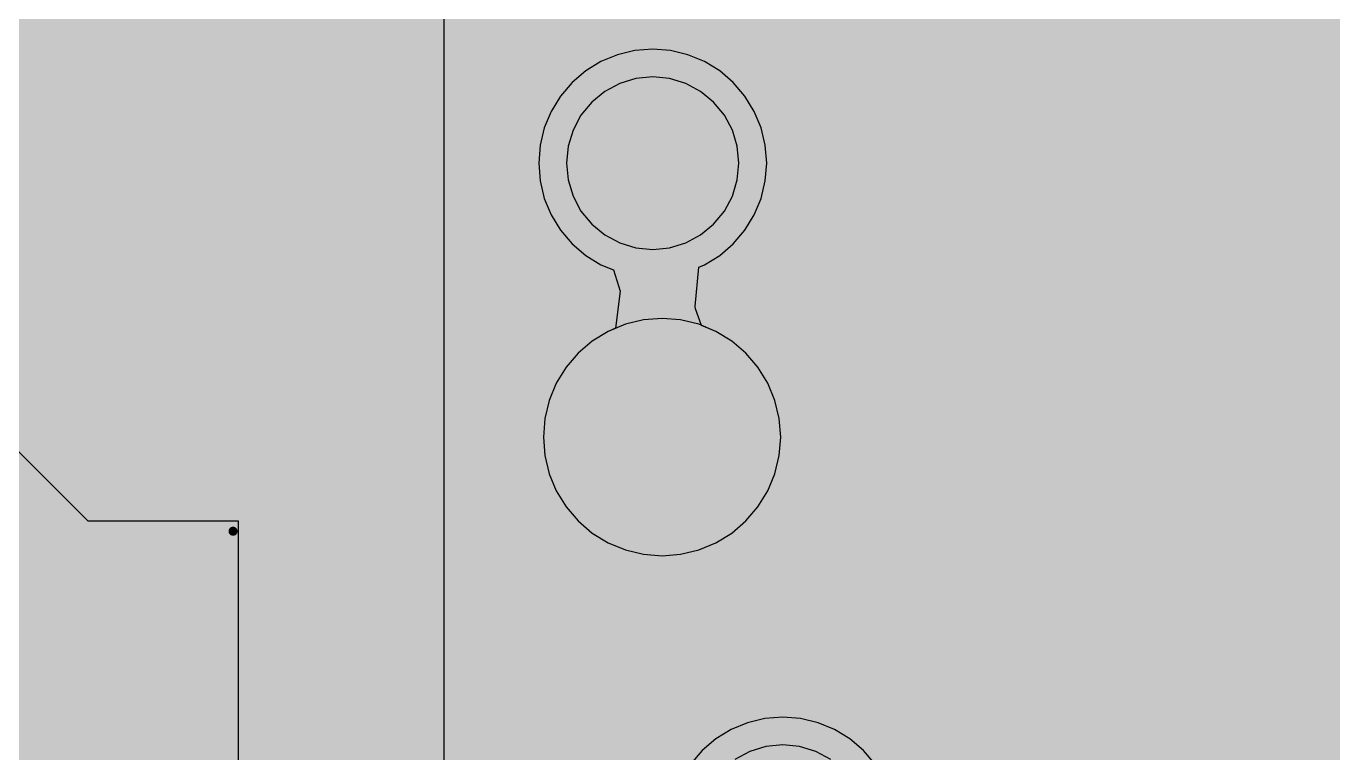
# Model space of a CAD drawing. Header units: millimetres. Extents: x 5.97 to 14.78, y 3.86 to 11.35.
# Drawn here: x 11.3099 to 11.5916, y 6.6749 to 6.8316 of the extents above; entities that cross this region are included whole.
import ezdxf

# ---------------------------------------------------------------- set-up
doc = ezdxf.new("R2010")
doc.units = ezdxf.units.MM
doc.header["$MEASUREMENT"] = 0
for name, color, linetype in [('BottomLayer', 5, 'Continuous'), ('BottomOverlay', 54, 'Continuous'), ('BottomPaste', 16, 'Continuous'), ('BottomSolder', 6, 'Continuous'), ('Mechanical13', 56, 'Continuous'), ('Mechanical15', 56, 'Continuous'), ('Mechanical2', 216, 'Continuous'), ('MidLayer1', 16, 'Continuous'), ('MidLayer2', 76, 'Continuous'), ('MultiLayer', 9, 'Continuous'), ('TopLayer', 1, 'Continuous'), ('TopOverlay', 2, 'Continuous'), ('TopPaste', 8, 'Continuous'), ('TopSolder', 216, 'Continuous')]:
    doc.layers.add(name, color=color, linetype=linetype)

# ---------------------------------------------------------------- blocks, each defined once
blk = doc.blocks.new('TQG144_M_139')
at = {"layer": 'Mechanical13', "const_width": 0.00394}
blk.add_lwpolyline([(-0.3937, 0.3937), (-0.3937, -0.3937)], dxfattribs=at)
at = {"layer": 'Mechanical15', "const_width": 0.00197}
blk.add_lwpolyline([(-0.47835, 0.47835), (-0.47835, -0.47835)], dxfattribs=at)
at = {"layer": 'TopLayer', "const_width": 0.01181}
for points in [[(-0.45276, 0.24606), (-0.38189, 0.24606)], [(-0.45276, 0.22638), (-0.38189, 0.22638)], [(-0.45276, 0.20669), (-0.38189, 0.20669)], [(-0.45276, 0.18701), (-0.38189, 0.18701)], [(-0.45276, 0.16732), (-0.38189, 0.16732)], [(-0.45276, 0.14764), (-0.38189, 0.14764)], [(-0.45276, 0.12795), (-0.38189, 0.12795)], [(-0.45276, 0.10827), (-0.38189, 0.10827)]]:
    blk.add_lwpolyline(points, dxfattribs=at)
at = {"layer": 'TopLayer', "const_width": 0.00591}
for points in [[(-0.45571, 0.24606, 1), (-0.4498, 0.24606, 1)], [(-0.38484, 0.24606, 1), (-0.37894, 0.24606, 1)], [(-0.45571, 0.22638, 1), (-0.4498, 0.22638, 1)], [(-0.38484, 0.22638, 1), (-0.37894, 0.22638, 1)], [(-0.45571, 0.20669, 1), (-0.4498, 0.20669, 1)], [(-0.38484, 0.20669, 1), (-0.37894, 0.20669, 1)], [(-0.45571, 0.18701, 1), (-0.4498, 0.18701, 1)], [(-0.38484, 0.18701, 1), (-0.37894, 0.18701, 1)], [(-0.45571, 0.16732, 1), (-0.4498, 0.16732, 1)], [(-0.38484, 0.16732, 1), (-0.37894, 0.16732, 1)], [(-0.45571, 0.14764, 1), (-0.4498, 0.14764, 1)], [(-0.38484, 0.14764, 1), (-0.37894, 0.14764, 1)], [(-0.45571, 0.12795, 1), (-0.4498, 0.12795, 1)], [(-0.38484, 0.12795, 1), (-0.37894, 0.12795, 1)], [(-0.45571, 0.10827, 1), (-0.4498, 0.10827, 1)], [(-0.38484, 0.10827, 1), (-0.37894, 0.10827, 1)]]:
    blk.add_lwpolyline(points, format="xyb", close=True, dxfattribs=at)
at = {"layer": 'TopPaste', "const_width": 0.01781}
for points in [[(-0.45276, 0.24606), (-0.38189, 0.24606)], [(-0.45276, 0.22638), (-0.38189, 0.22638)], [(-0.45276, 0.20669), (-0.38189, 0.20669)], [(-0.45276, 0.18701), (-0.38189, 0.18701)], [(-0.45276, 0.16732), (-0.38189, 0.16732)], [(-0.45276, 0.14764), (-0.38189, 0.14764)], [(-0.45276, 0.12795), (-0.38189, 0.12795)], [(-0.45276, 0.10827), (-0.38189, 0.10827)]]:
    blk.add_lwpolyline(points, dxfattribs=at)
at = {"layer": 'TopPaste', "const_width": 0.00891}
for points in [[(-0.45721, 0.24606, 1), (-0.4483, 0.24606, 1)], [(-0.38634, 0.24606, 1), (-0.37744, 0.24606, 1)], [(-0.45721, 0.22638, 1), (-0.4483, 0.22638, 1)], [(-0.38634, 0.22638, 1), (-0.37744, 0.22638, 1)], [(-0.45721, 0.20669, 1), (-0.4483, 0.20669, 1)], [(-0.38634, 0.20669, 1), (-0.37744, 0.20669, 1)], [(-0.45721, 0.18701, 1), (-0.4483, 0.18701, 1)], [(-0.38634, 0.18701, 1), (-0.37744, 0.18701, 1)], [(-0.45721, 0.16732, 1), (-0.4483, 0.16732, 1)], [(-0.38634, 0.16732, 1), (-0.37744, 0.16732, 1)], [(-0.45721, 0.14764, 1), (-0.4483, 0.14764, 1)], [(-0.38634, 0.14764, 1), (-0.37744, 0.14764, 1)], [(-0.45721, 0.12795, 1), (-0.4483, 0.12795, 1)], [(-0.38634, 0.12795, 1), (-0.37744, 0.12795, 1)], [(-0.45721, 0.10827, 1), (-0.4483, 0.10827, 1)], [(-0.38634, 0.10827, 1), (-0.37744, 0.10827, 1)]]:
    blk.add_lwpolyline(points, format="xyb", close=True, dxfattribs=at)
at = {"layer": 'TopSolder', "const_width": 0.01681}
for points in [[(-0.45276, 0.24606), (-0.38189, 0.24606)], [(-0.45276, 0.22638), (-0.38189, 0.22638)], [(-0.45276, 0.20669), (-0.38189, 0.20669)], [(-0.45276, 0.18701), (-0.38189, 0.18701)], [(-0.45276, 0.16732), (-0.38189, 0.16732)], [(-0.45276, 0.14764), (-0.38189, 0.14764)], [(-0.45276, 0.12795), (-0.38189, 0.12795)], [(-0.45276, 0.10827), (-0.38189, 0.10827)]]:
    blk.add_lwpolyline(points, dxfattribs=at)
at = {"layer": 'TopSolder', "const_width": 0.00841}
for points in [[(-0.45696, 0.24606, 1), (-0.44855, 0.24606, 1)], [(-0.38609, 0.24606, 1), (-0.37769, 0.24606, 1)], [(-0.45696, 0.22638, 1), (-0.44855, 0.22638, 1)], [(-0.38609, 0.22638, 1), (-0.37769, 0.22638, 1)], [(-0.45696, 0.20669, 1), (-0.44855, 0.20669, 1)], [(-0.38609, 0.20669, 1), (-0.37769, 0.20669, 1)], [(-0.45696, 0.18701, 1), (-0.44855, 0.18701, 1)], [(-0.38609, 0.18701, 1), (-0.37769, 0.18701, 1)], [(-0.45696, 0.16732, 1), (-0.44855, 0.16732, 1)], [(-0.38609, 0.16732, 1), (-0.37769, 0.16732, 1)], [(-0.45696, 0.14764, 1), (-0.44855, 0.14764, 1)], [(-0.38609, 0.14764, 1), (-0.37769, 0.14764, 1)], [(-0.45696, 0.12795, 1), (-0.44855, 0.12795, 1)], [(-0.38609, 0.12795, 1), (-0.37769, 0.12795, 1)], [(-0.45696, 0.10827, 1), (-0.44855, 0.10827, 1)], [(-0.38609, 0.10827, 1), (-0.37769, 0.10827, 1)]]:
    blk.add_lwpolyline(points, format="xyb", close=True, dxfattribs=at)
blk = doc.blocks.new('0603R_8CV_153')
at = {"layer": 'Mechanical13', "const_width": 0.00394}
for points in [[(-0.03346, 0.12992), (-0.03346, 0.12303)], [(0.03346, 0.12992), (-0.03346, 0.12992)], [(0.03346, 0.12992), (0.03346, 0.12303)], [(-0.03346, 0.09744), (-0.03346, 0.09154)], [(0.03346, 0.09744), (0.03346, 0.09154)], [(-0.03346, 0.06594), (-0.03346, 0.06004)], [(0.03346, 0.06594), (0.03346, 0.06004)], [(-0.03346, 0.03445), (-0.03346, 0.02854)], [(0.03346, 0.03445), (0.03346, 0.02854)], [(-0.03346, 0.00295), (-0.03346, -0.00295)], [(0.03346, 0.00295), (0.03346, -0.00295)], [(-0.03346, -0.02854), (-0.03346, -0.03445)], [(0.03346, -0.02854), (0.03346, -0.03445)], [(-0.03346, -0.06004), (-0.03346, -0.06594)], [(0.03346, -0.06004), (0.03346, -0.06594)], [(-0.03346, -0.09154), (-0.03346, -0.09744)], [(0.03346, -0.09154), (0.03346, -0.09744)], [(-0.03346, -0.12303), (-0.03346, -0.12992)], [(0.03346, -0.12303), (0.03346, -0.12992)], [(0.03346, -0.12992), (-0.03346, -0.12992)]]:
    blk.add_lwpolyline(points, dxfattribs=at)
at = {"layer": 'Mechanical13', "const_width": 0.00197}
for points in [[(-0.03445, 0.12992, 1), (-0.03248, 0.12992, 1)], [(-0.03445, 0.12992, 1), (-0.03248, 0.12992, 1)], [(0.03248, 0.12992, 1), (0.03445, 0.12992, 1)], [(0.03248, 0.12992, 1), (0.03445, 0.12992, 1)], [(-0.03445, 0.12303, 1), (-0.03248, 0.12303, 1)], [(-0.03445, 0.12303, 1), (-0.03248, 0.12303, 1)], [(0.03248, 0.12303, 1), (0.03445, 0.12303, 1)], [(0.03248, 0.12303, 1), (0.03445, 0.12303, 1)], [(-0.03445, 0.09744, 1), (-0.03248, 0.09744, 1)], [(-0.03445, 0.09744, 1), (-0.03248, 0.09744, 1)], [(0.03248, 0.09744, 1), (0.03445, 0.09744, 1)], [(0.03248, 0.09744, 1), (0.03445, 0.09744, 1)], [(-0.03445, 0.09154, 1), (-0.03248, 0.09154, 1)], [(-0.03445, 0.09154, 1), (-0.03248, 0.09154, 1)], [(0.03248, 0.09154, 1), (0.03445, 0.09154, 1)], [(0.03248, 0.09154, 1), (0.03445, 0.09154, 1)], [(-0.03445, 0.06594, 1), (-0.03248, 0.06594, 1)], [(-0.03445, 0.06594, 1), (-0.03248, 0.06594, 1)], [(0.03248, 0.06594, 1), (0.03445, 0.06594, 1)], [(0.03248, 0.06594, 1), (0.03445, 0.06594, 1)], [(-0.03445, 0.06004, 1), (-0.03248, 0.06004, 1)], [(-0.03445, 0.06004, 1), (-0.03248, 0.06004, 1)], [(0.03248, 0.06004, 1), (0.03445, 0.06004, 1)], [(0.03248, 0.06004, 1), (0.03445, 0.06004, 1)], [(-0.03445, 0.03445, 1), (-0.03248, 0.03445, 1)], [(-0.03445, 0.03445, 1), (-0.03248, 0.03445, 1)], [(0.03248, 0.03445, 1), (0.03445, 0.03445, 1)], [(0.03248, 0.03445, 1), (0.03445, 0.03445, 1)], [(-0.03445, 0.02854, 1), (-0.03248, 0.02854, 1)], [(-0.03445, 0.02854, 1), (-0.03248, 0.02854, 1)], [(0.03248, 0.02854, 1), (0.03445, 0.02854, 1)], [(0.03248, 0.02854, 1), (0.03445, 0.02854, 1)], [(-0.03445, 0.00295, 1), (-0.03248, 0.00295, 1)], [(-0.03445, 0.00295, 1), (-0.03248, 0.00295, 1)], [(0.03248, 0.00295, 1), (0.03445, 0.00295, 1)], [(0.03248, 0.00295, 1), (0.03445, 0.00295, 1)], [(-0.03445, -0.00295, 1), (-0.03248, -0.00295, 1)], [(-0.03445, -0.00295, 1), (-0.03248, -0.00295, 1)], [(0.03248, -0.00295, 1), (0.03445, -0.00295, 1)], [(0.03248, -0.00295, 1), (0.03445, -0.00295, 1)], [(-0.03445, -0.02854, 1), (-0.03248, -0.02854, 1)], [(-0.03445, -0.02854, 1), (-0.03248, -0.02854, 1)], [(0.03248, -0.02854, 1), (0.03445, -0.02854, 1)], [(0.03248, -0.02854, 1), (0.03445, -0.02854, 1)], [(-0.03445, -0.03445, 1), (-0.03248, -0.03445, 1)], [(-0.03445, -0.03445, 1), (-0.03248, -0.03445, 1)], [(0.03248, -0.03445, 1), (0.03445, -0.03445, 1)], [(0.03248, -0.03445, 1), (0.03445, -0.03445, 1)], [(-0.03445, -0.06004, 1), (-0.03248, -0.06004, 1)], [(-0.03445, -0.06004, 1), (-0.03248, -0.06004, 1)], [(0.03248, -0.06004, 1), (0.03445, -0.06004, 1)], [(0.03248, -0.06004, 1), (0.03445, -0.06004, 1)], [(-0.03445, -0.06594, 1), (-0.03248, -0.06594, 1)], [(-0.03445, -0.06594, 1), (-0.03248, -0.06594, 1)], [(0.03248, -0.06594, 1), (0.03445, -0.06594, 1)], [(0.03248, -0.06594, 1), (0.03445, -0.06594, 1)], [(-0.03445, -0.09154, 1), (-0.03248, -0.09154, 1)], [(-0.03445, -0.09154, 1), (-0.03248, -0.09154, 1)], [(0.03248, -0.09154, 1), (0.03445, -0.09154, 1)], [(0.03248, -0.09154, 1), (0.03445, -0.09154, 1)], [(-0.03445, -0.09744, 1), (-0.03248, -0.09744, 1)], [(-0.03445, -0.09744, 1), (-0.03248, -0.09744, 1)], [(0.03248, -0.09744, 1), (0.03445, -0.09744, 1)], [(0.03248, -0.09744, 1), (0.03445, -0.09744, 1)], [(-0.03445, -0.12303, 1), (-0.03248, -0.12303, 1)], [(-0.03445, -0.12303, 1), (-0.03248, -0.12303, 1)], [(0.03248, -0.12303, 1), (0.03445, -0.12303, 1)], [(0.03248, -0.12303, 1), (0.03445, -0.12303, 1)], [(-0.03445, -0.12992, 1), (-0.03248, -0.12992, 1)], [(-0.03445, -0.12992, 1), (-0.03248, -0.12992, 1)], [(0.03248, -0.12992, 1), (0.03445, -0.12992, 1)], [(0.03248, -0.12992, 1), (0.03445, -0.12992, 1)]]:
    blk.add_lwpolyline(points, format="xyb", close=True, dxfattribs=at)
at = {"layer": 'Mechanical13', "const_width": 0.00394}
for points in [[(-0.03346, 0.12303, -1), (-0.03346, 0.09744)], [(0.03346, 0.09744, -1), (0.03346, 0.12303)], [(-0.03346, 0.09154, -1), (-0.03346, 0.06594)], [(0.03346, 0.06594, -1), (0.03346, 0.09154)], [(-0.03346, 0.06004, -1), (-0.03346, 0.03445)], [(0.03346, 0.03445, -1), (0.03346, 0.06004)], [(-0.03346, 0.02854, -1), (-0.03346, 0.00295)], [(0.03346, 0.00295, -1), (0.03346, 0.02854)], [(-0.03346, -0.00295, -1), (-0.03346, -0.02854)], [(0.03346, -0.02854, -1), (0.03346, -0.00295)], [(-0.03346, -0.03445, -1), (-0.03346, -0.06004)], [(0.03346, -0.06004, -1), (0.03346, -0.03445)], [(-0.03346, -0.06594, -1), (-0.03346, -0.09154)], [(0.03346, -0.09154, -1), (0.03346, -0.06594)], [(-0.03346, -0.09744, -1), (-0.03346, -0.12303)], [(0.03346, -0.12303, -1), (0.03346, -0.09744)]]:
    blk.add_lwpolyline(points, format="xyb", dxfattribs=at)
at = {"layer": 'Mechanical15'}
for points, const_width in [([(0.06339, 0.13976), (-0.06339, 0.13976)], 0.00197), ([(-0.06339, 0.13976), (-0.06339, -0.13976)], 0.00197), ([(0.06339, 0.13976), (0.06339, -0.13976)], 0.00197), ([(0, 0.01969), (0, -0.01969)], 0.00394), ([(0.01969, 0), (-0.01969, 0)], 0.00394), ([(0.06339, -0.13976), (-0.06339, -0.13976)], 0.00197)]:
    blk.add_lwpolyline(points, dxfattribs=dict(at, const_width=const_width))
for points, const_width in [([(-0.06388, 0.13976, 1), (-0.06289, 0.13976, 1)], 0.000984), ([(-0.06388, 0.13976, 1), (-0.06289, 0.13976, 1)], 0.000984), ([(0.06289, 0.13976, 1), (0.06388, 0.13976, 1)], 0.000984), ([(0.06289, 0.13976, 1), (0.06388, 0.13976, 1)], 0.000984), ([(-0.00098, 0.01969, 1), (0.00098, 0.01969, 1)], 0.00197), ([(-0.02067, 0, 1), (-0.0187, 0, 1)], 0.00197), ([(0.0187, 0, 1), (0.02067, 0, 1)], 0.00197), ([(-0.00098, -0.01969, 1), (0.00098, -0.01969, 1)], 0.00197), ([(-0.06388, -0.13976, 1), (-0.06289, -0.13976, 1)], 0.000984), ([(-0.06388, -0.13976, 1), (-0.06289, -0.13976, 1)], 0.000984), ([(0.06289, -0.13976, 1), (0.06388, -0.13976, 1)], 0.000984), ([(0.06289, -0.13976, 1), (0.06388, -0.13976, 1)], 0.000984)]:
    blk.add_lwpolyline(points, format="xyb", close=True, dxfattribs=dict(at, const_width=const_width))
at = {"layer": 'TopLayer'}
for points in [[(-0.0128, 0.09941), (-0.0128, 0.12106), (-0.05413, 0.09941), (-0.05413, 0.12106)], [(0.05413, 0.09941), (0.05413, 0.12106), (0.0128, 0.09941), (0.0128, 0.12106)], [(-0.0128, 0.06791), (-0.0128, 0.08957), (-0.05413, 0.06791), (-0.05413, 0.08957)], [(0.05413, 0.06791), (0.05413, 0.08957), (0.0128, 0.06791), (0.0128, 0.08957)], [(-0.0128, 0.03642), (-0.0128, 0.05807), (-0.05413, 0.03642), (-0.05413, 0.05807)], [(0.05413, 0.03642), (0.05413, 0.05807), (0.0128, 0.03642), (0.0128, 0.05807)], [(-0.0128, 0.00492), (-0.0128, 0.02657), (-0.05413, 0.00492), (-0.05413, 0.02657)], [(0.05413, 0.00492), (0.05413, 0.02657), (0.0128, 0.00492), (0.0128, 0.02657)], [(-0.0128, -0.02657), (-0.0128, -0.00492), (-0.05413, -0.02657), (-0.05413, -0.00492)], [(0.05413, -0.02657), (0.05413, -0.00492), (0.0128, -0.02657), (0.0128, -0.00492)], [(-0.0128, -0.05807), (-0.0128, -0.03642), (-0.05413, -0.05807), (-0.05413, -0.03642)], [(0.05413, -0.05807), (0.05413, -0.03642), (0.0128, -0.05807), (0.0128, -0.03642)], [(-0.0128, -0.08957), (-0.0128, -0.06791), (-0.05413, -0.08957), (-0.05413, -0.06791)], [(0.05413, -0.08957), (0.05413, -0.06791), (0.0128, -0.08957), (0.0128, -0.06791)], [(-0.0128, -0.12106), (-0.0128, -0.09941), (-0.05413, -0.12106), (-0.05413, -0.09941)], [(0.05413, -0.12106), (0.05413, -0.09941), (0.0128, -0.12106), (0.0128, -0.09941)]]:
    blk.add_solid(points, dxfattribs=at)
at = {"layer": 'TopOverlay', "const_width": 0.00394}
for points in [[(-0.06299, 0.12992), (-0.06299, -0.12992)], [(-0.03346, 0.12992), (-0.06299, 0.12992)], [(0.03346, 0.12992), (-0.03346, 0.12992)], [(0.06299, 0.12992), (0.03346, 0.12992)], [(0.06339, 0.12953), (0.06299, 0.12992)], [(0.06339, 0.12953), (0.06339, -0.12992)], [(-0.03346, -0.12992), (-0.06299, -0.12992)], [(0.03346, -0.12992), (-0.03346, -0.12992)], [(0.06339, -0.12992), (0.03346, -0.12992)]]:
    blk.add_lwpolyline(points, dxfattribs=at)
at = {"layer": 'TopOverlay', "const_width": 0.00197}
for points in [[(-0.06398, 0.12992, 1), (-0.06201, 0.12992, 1)], [(-0.06398, 0.12992, 1), (-0.06201, 0.12992, 1)], [(-0.03445, 0.12992, 1), (-0.03248, 0.12992, 1)], [(-0.03445, 0.12992, 1), (-0.03248, 0.12992, 1)], [(0.03248, 0.12992, 1), (0.03445, 0.12992, 1)], [(0.03248, 0.12992, 1), (0.03445, 0.12992, 1)], [(0.06201, 0.12992, 1), (0.06398, 0.12992, 1)], [(0.06201, 0.12992, 1), (0.06398, 0.12992, 1)], [(0.0624, 0.12953, 1), (0.06437, 0.12953, 1)], [(0.0624, 0.12953, 1), (0.06437, 0.12953, 1)], [(-0.06398, -0.12992, 1), (-0.06201, -0.12992, 1)], [(-0.06398, -0.12992, 1), (-0.06201, -0.12992, 1)], [(-0.03445, -0.12992, 1), (-0.03248, -0.12992, 1)], [(-0.03445, -0.12992, 1), (-0.03248, -0.12992, 1)], [(0.03248, -0.12992, 1), (0.03445, -0.12992, 1)], [(0.03248, -0.12992, 1), (0.03445, -0.12992, 1)], [(0.0624, -0.12992, 1), (0.06437, -0.12992, 1)], [(0.0624, -0.12992, 1), (0.06437, -0.12992, 1)]]:
    blk.add_lwpolyline(points, format="xyb", close=True, dxfattribs=at)
at = {"layer": 'TopPaste'}
for points in [[(-0.0098, 0.09641), (-0.0098, 0.12406), (-0.05713, 0.09641), (-0.05713, 0.12406)], [(0.05713, 0.09641), (0.05713, 0.12406), (0.0098, 0.09641), (0.0098, 0.12406)], [(-0.0098, 0.06491), (-0.0098, 0.09257), (-0.05713, 0.06491), (-0.05713, 0.09257)], [(0.05713, 0.06491), (0.05713, 0.09257), (0.0098, 0.06491), (0.0098, 0.09257)], [(-0.0098, 0.03342), (-0.0098, 0.06107), (-0.05713, 0.03342), (-0.05713, 0.06107)], [(0.05713, 0.03342), (0.05713, 0.06107), (0.0098, 0.03342), (0.0098, 0.06107)], [(-0.0098, 0.00192), (-0.0098, 0.02957), (-0.05713, 0.00192), (-0.05713, 0.02957)], [(0.05713, 0.00192), (0.05713, 0.02957), (0.0098, 0.00192), (0.0098, 0.02957)], [(-0.0098, -0.02957), (-0.0098, -0.00192), (-0.05713, -0.02957), (-0.05713, -0.00192)], [(0.05713, -0.02957), (0.05713, -0.00192), (0.0098, -0.02957), (0.0098, -0.00192)], [(-0.0098, -0.06107), (-0.0098, -0.03342), (-0.05713, -0.06107), (-0.05713, -0.03342)], [(0.05713, -0.06107), (0.05713, -0.03342), (0.0098, -0.06107), (0.0098, -0.03342)], [(-0.0098, -0.09257), (-0.0098, -0.06491), (-0.05713, -0.09257), (-0.05713, -0.06491)], [(0.05713, -0.09257), (0.05713, -0.06491), (0.0098, -0.09257), (0.0098, -0.06491)], [(-0.0098, -0.12406), (-0.0098, -0.09641), (-0.05713, -0.12406), (-0.05713, -0.09641)], [(0.05713, -0.12406), (0.05713, -0.09641), (0.0098, -0.12406), (0.0098, -0.09641)]]:
    blk.add_solid(points, dxfattribs=at)
at = {"layer": 'TopSolder'}
for points in [[(-0.0103, 0.09691), (-0.0103, 0.12356), (-0.05663, 0.09691), (-0.05663, 0.12356)], [(0.05663, 0.09691), (0.05663, 0.12356), (0.0103, 0.09691), (0.0103, 0.12356)], [(-0.0103, 0.06541), (-0.0103, 0.09207), (-0.05663, 0.06541), (-0.05663, 0.09207)], [(0.05663, 0.06541), (0.05663, 0.09207), (0.0103, 0.06541), (0.0103, 0.09207)], [(-0.0103, 0.03392), (-0.0103, 0.06057), (-0.05663, 0.03392), (-0.05663, 0.06057)], [(0.05663, 0.03392), (0.05663, 0.06057), (0.0103, 0.03392), (0.0103, 0.06057)], [(-0.0103, 0.00242), (-0.0103, 0.02907), (-0.05663, 0.00242), (-0.05663, 0.02907)], [(0.05663, 0.00242), (0.05663, 0.02907), (0.0103, 0.00242), (0.0103, 0.02907)], [(-0.0103, -0.02907), (-0.0103, -0.00242), (-0.05663, -0.02907), (-0.05663, -0.00242)], [(0.05663, -0.02907), (0.05663, -0.00242), (0.0103, -0.02907), (0.0103, -0.00242)], [(-0.0103, -0.06057), (-0.0103, -0.03392), (-0.05663, -0.06057), (-0.05663, -0.03392)], [(0.05663, -0.06057), (0.05663, -0.03392), (0.0103, -0.06057), (0.0103, -0.03392)], [(-0.0103, -0.09207), (-0.0103, -0.06541), (-0.05663, -0.09207), (-0.05663, -0.06541)], [(0.05663, -0.09207), (0.05663, -0.06541), (0.0103, -0.09207), (0.0103, -0.06541)], [(-0.0103, -0.12356), (-0.0103, -0.09691), (-0.05663, -0.12356), (-0.05663, -0.09691)], [(0.05663, -0.12356), (0.05663, -0.09691), (0.0103, -0.12356), (0.0103, -0.09691)]]:
    blk.add_solid(points, dxfattribs=at)
blk = doc.blocks.new('0603C_B_202')
at = {"layer": 'BottomLayer'}
for points in [[(-0.04331, 0.0187), (-0.04331, -0.0187), (-0.00984, 0.0187), (-0.00984, -0.0187)], [(0.00984, 0.0187), (0.00984, -0.0187), (0.04331, 0.0187), (0.04331, -0.0187)]]:
    blk.add_solid(points, dxfattribs=at)
at = {"layer": 'BottomOverlay', "const_width": 0.00394}
for points in [[(0.05315, 0.02362), (-0.05315, 0.02362)], [(-0.05315, -0.02362), (-0.05315, 0.02362)], [(0.05315, -0.02362), (0.05315, 0.02362)], [(0.05315, -0.02362), (-0.05315, -0.02362)]]:
    blk.add_lwpolyline(points, dxfattribs=at)
at = {"layer": 'BottomOverlay', "const_width": 0.00197}
for points in [[(-0.05413, 0.02362, 1), (-0.05217, 0.02362, 1)], [(-0.05413, 0.02362, 1), (-0.05217, 0.02362, 1)], [(0.05217, 0.02362, 1), (0.05413, 0.02362, 1)], [(0.05217, 0.02362, 1), (0.05413, 0.02362, 1)], [(-0.05413, -0.02362, 1), (-0.05217, -0.02362, 1)], [(-0.05413, -0.02362, 1), (-0.05217, -0.02362, 1)], [(0.05217, -0.02362, 1), (0.05413, -0.02362, 1)], [(0.05217, -0.02362, 1), (0.05413, -0.02362, 1)]]:
    blk.add_lwpolyline(points, format="xyb", close=True, dxfattribs=at)
at = {"layer": 'BottomPaste'}
for points in [[(-0.04631, 0.0217), (-0.04631, -0.0217), (-0.00684, 0.0217), (-0.00684, -0.0217)], [(0.00684, 0.0217), (0.00684, -0.0217), (0.04631, 0.0217), (0.04631, -0.0217)]]:
    blk.add_solid(points, dxfattribs=at)
at = {"layer": 'BottomSolder'}
for points in [[(-0.04581, 0.0212), (-0.04581, -0.0212), (-0.00734, 0.0212), (-0.00734, -0.0212)], [(0.00734, 0.0212), (0.00734, -0.0212), (0.04581, 0.0212), (0.04581, -0.0212)]]:
    blk.add_solid(points, dxfattribs=at)
at = {"layer": 'Mechanical13', "const_width": 0.00394}
for points in [[(-0.03346, -0.01772), (-0.03346, 0.01772)], [(0.03346, 0.01772), (-0.03346, 0.01772)], [(0.03346, -0.01772), (0.03346, 0.01772)], [(0.03346, -0.01772), (-0.03346, -0.01772)]]:
    blk.add_lwpolyline(points, dxfattribs=at)
at = {"layer": 'Mechanical13', "const_width": 0.00197}
for points in [[(-0.03445, 0.01772, 1), (-0.03248, 0.01772, 1)], [(-0.03445, 0.01772, 1), (-0.03248, 0.01772, 1)], [(0.03248, 0.01772, 1), (0.03445, 0.01772, 1)], [(0.03248, 0.01772, 1), (0.03445, 0.01772, 1)], [(-0.03445, -0.01772, 1), (-0.03248, -0.01772, 1)], [(-0.03445, -0.01772, 1), (-0.03248, -0.01772, 1)], [(0.03248, -0.01772, 1), (0.03445, -0.01772, 1)], [(0.03248, -0.01772, 1), (0.03445, -0.01772, 1)]]:
    blk.add_lwpolyline(points, format="xyb", close=True, dxfattribs=at)
at = {"layer": 'Mechanical15'}
for points, const_width in [([(-0.05315, -0.02953), (-0.05315, 0.02953)], 0.00197), ([(0.05315, 0.02953), (-0.05315, 0.02953)], 0.00197), ([(0.05315, -0.02953), (0.05315, 0.02953)], 0.00197), ([(0, -0.01772), (0, 0.01772)], 0.00394), ([(0.01772, 0), (-0.01772, 0)], 0.00394), ([(0.05315, -0.02953), (-0.05315, -0.02953)], 0.00197)]:
    blk.add_lwpolyline(points, dxfattribs=dict(at, const_width=const_width))
for points, const_width in [([(-0.05364, 0.02953, 1), (-0.05266, 0.02953, 1)], 0.000984), ([(-0.05364, 0.02953, 1), (-0.05266, 0.02953, 1)], 0.000984), ([(0.05266, 0.02953, 1), (0.05364, 0.02953, 1)], 0.000984), ([(0.05266, 0.02953, 1), (0.05364, 0.02953, 1)], 0.000984), ([(-0.00098, 0.01772, 1), (0.00098, 0.01772, 1)], 0.00197), ([(-0.0187, 0, 1), (-0.01673, 0, 1)], 0.00197), ([(0.01673, 0, 1), (0.0187, 0, 1)], 0.00197), ([(-0.00098, -0.01772, 1), (0.00098, -0.01772, 1)], 0.00197), ([(-0.05364, -0.02953, 1), (-0.05266, -0.02953, 1)], 0.000984), ([(-0.05364, -0.02953, 1), (-0.05266, -0.02953, 1)], 0.000984), ([(0.05266, -0.02953, 1), (0.05364, -0.02953, 1)], 0.000984), ([(0.05266, -0.02953, 1), (0.05364, -0.02953, 1)], 0.000984)]:
    blk.add_lwpolyline(points, format="xyb", close=True, dxfattribs=dict(at, const_width=const_width))

msp = doc.modelspace()

# ---------------------------------------------------------------- linework, layer by layer
at = {"layer": 'BottomLayer'}
for p, q in [((11.4, 7.05232), (11.4, 6.5804)), ((11.32327, 6.72485), (11.28462, 6.7635)), ((11.3557, 6.72485), (11.32327, 6.72485)), ((11.3557, 6.66739), (11.3557, 6.72485))]:
    msp.add_line(p, q, dxfattribs=at)
for points, const_width in [([(11.43875, 6.80205, 1), (11.45125, 6.80205, 1)], 0.0125), ([(11.443, 6.80205, 1), (11.447, 6.80205, 1)], 0.004), ([(11.443, 6.8, 1), (11.447, 6.8, 1)], 0.004), ([(11.44505, 6.80205, 1), (11.44905, 6.80205, 1)], 0.004), ([(11.44505, 6.80205, 1), (11.44905, 6.80205, 1)], 0.004), ([(11.44505, 6.80205, 1), (11.44905, 6.80205, 1)], 0.004), ([(11.44026, 6.74299, 1), (11.45376, 6.74299, 1)], 0.0135), ([(11.44401, 6.74299, 1), (11.45001, 6.74299, 1)], 0.006), ([(11.52189, 6.70889, 1), (11.52589, 6.70889, 1)], 0.004), ([(11.52189, 6.70889, 1), (11.52589, 6.70889, 1)], 0.004), ([(11.3215, 6.69612, 1), (11.3285, 6.69612, 1)], 0.007)]:
    msp.add_lwpolyline(points, format="xyb", close=True, dxfattribs=dict(at, const_width=const_width))
for points, const_width in [([(11.445, 6.80205), (11.44705, 6.80205)], 0.008), ([(11.445, 6.8), (11.44705, 6.80205)], 0.008), ([(11.44705, 6.80205), (11.79295, 6.80205)], 0.008), ([(11.27112, 6.75), (11.325, 6.69612)], 0.014), ([(11.34699, 6.64297), (11.44701, 6.74299)], 0.012), ([(11.47305, 6.65805), (11.52389, 6.70889)], 0.008), ([(11.52389, 6.70889), (11.93889, 6.70889)], 0.008)]:
    msp.add_lwpolyline(points, dxfattribs=dict(at, const_width=const_width))
at = {"layer": 'Mechanical2'}
for points in [[(10.99, 6.54024), (11.93779, 6.54024), (10.99, 7.31977), (11.93779, 7.31977)], [(11.33, 6.596), (11.73, 6.596), (11.33, 7.14), (11.73, 7.14)]]:
    msp.add_solid(points, dxfattribs=at)
at = {"layer": 'MidLayer1'}
for p, q in [((11.445, 6.82064), (11.44137, 6.82028)), ((11.44863, 6.82028), (11.445, 6.82064)), ((11.43789, 6.81922), (11.43467, 6.8175)), ((11.44137, 6.82028), (11.43789, 6.81922)), ((11.45211, 6.81922), (11.44863, 6.82028)), ((11.45533, 6.8175), (11.45211, 6.81922)), ((11.43186, 6.81519), (11.42954, 6.81238)), ((11.43467, 6.8175), (11.43186, 6.81519)), ((11.45814, 6.81519), (11.45533, 6.8175)), ((11.46046, 6.81238), (11.45814, 6.81519)), ((11.42954, 6.81238), (11.42783, 6.80916)), ((11.46217, 6.80916), (11.46046, 6.81238)), ((11.42783, 6.80916), (11.42677, 6.80567)), ((11.46323, 6.80567), (11.46217, 6.80916)), ((11.42677, 6.80567), (11.42641, 6.80205)), ((11.46359, 6.80205), (11.46323, 6.80567)), ((11.42641, 6.80205), (11.42677, 6.79842)), ((11.46323, 6.79842), (11.46359, 6.80205)), ((11.42677, 6.79842), (11.42783, 6.79493)), ((11.46217, 6.79493), (11.46323, 6.79842)), ((11.42783, 6.79493), (11.42954, 6.79172)), ((11.46046, 6.79172), (11.46217, 6.79493)), ((11.42954, 6.79172), (11.43186, 6.7889)), ((11.45814, 6.7889), (11.46046, 6.79172)), ((11.43186, 6.7889), (11.43467, 6.78659)), ((11.45533, 6.78659), (11.45814, 6.7889)), ((11.43467, 6.78659), (11.43789, 6.78487)), ((11.43789, 6.78487), (11.44137, 6.78381)), ((11.44863, 6.78381), (11.45211, 6.78487)), ((11.45211, 6.78487), (11.45533, 6.78659)), ((11.44137, 6.78381), (11.445, 6.78346)), ((11.445, 6.78346), (11.44863, 6.78381)), ((11.4391, 6.76732), (11.4354, 6.76578)), ((11.44301, 6.76826), (11.4391, 6.76732)), ((11.44701, 6.76857), (11.44301, 6.76826)), ((11.45101, 6.76826), (11.44701, 6.76857)), ((11.45491, 6.76732), (11.45101, 6.76826)), ((11.45862, 6.76578), (11.45491, 6.76732)), ((11.4354, 6.76578), (11.43197, 6.76369)), ((11.46204, 6.76369), (11.45862, 6.76578)), ((11.43197, 6.76369), (11.42892, 6.76108)), ((11.46509, 6.76108), (11.46204, 6.76369)), ((11.42892, 6.76108), (11.42631, 6.75803)), ((11.4677, 6.75803), (11.46509, 6.76108)), ((11.42631, 6.75803), (11.42422, 6.7546)), ((11.4698, 6.7546), (11.4677, 6.75803)), ((11.42422, 6.7546), (11.42268, 6.7509)), ((11.47133, 6.7509), (11.4698, 6.7546)), ((11.42268, 6.7509), (11.42174, 6.74699)), ((11.47227, 6.74699), (11.47133, 6.7509)), ((11.42174, 6.74699), (11.42143, 6.74299)), ((11.47259, 6.74299), (11.47227, 6.74699)), ((11.42143, 6.74299), (11.42174, 6.73899)), ((11.47227, 6.73899), (11.47259, 6.74299)), ((11.42174, 6.73899), (11.42268, 6.73509)), ((11.47133, 6.73509), (11.47227, 6.73899)), ((11.42268, 6.73509), (11.42422, 6.73138)), ((11.4698, 6.73138), (11.47133, 6.73509)), ((11.42422, 6.73138), (11.42631, 6.72796)), ((11.4677, 6.72796), (11.4698, 6.73138)), ((11.42631, 6.72796), (11.42892, 6.72491)), ((11.46509, 6.72491), (11.4677, 6.72796)), ((11.42892, 6.72491), (11.43197, 6.7223)), ((11.46204, 6.7223), (11.46509, 6.72491)), ((11.43197, 6.7223), (11.4354, 6.7202)), ((11.45862, 6.7202), (11.46204, 6.7223)), ((11.4354, 6.7202), (11.4391, 6.71867)), ((11.45491, 6.71867), (11.45862, 6.7202)), ((11.4391, 6.71867), (11.44301, 6.71773)), ((11.44301, 6.71773), (11.44701, 6.71741)), ((11.44701, 6.71741), (11.45101, 6.71773)), ((11.45101, 6.71773), (11.45491, 6.71867)), ((11.46593, 6.67522), (11.46272, 6.6735)), ((11.46942, 6.67628), (11.46593, 6.67522)), ((11.47305, 6.67664), (11.46942, 6.67628)), ((11.47667, 6.67628), (11.47305, 6.67664)), ((11.48016, 6.67522), (11.47667, 6.67628)), ((11.48338, 6.6735), (11.48016, 6.67522))]:
    msp.add_line(p, q, dxfattribs=at)
for points, const_width in [([(11.43875, 6.80205, 1), (11.45125, 6.80205, 1)], 0.0125), ([(11.44026, 6.74299, 1), (11.45376, 6.74299, 1)], 0.0135)]:
    msp.add_lwpolyline(points, format="xyb", close=True, dxfattribs=dict(at, const_width=const_width))
at = {"layer": 'MidLayer2'}
for p, q in [((11.44116, 6.82632), (11.43741, 6.82542)), ((11.445, 6.82662), (11.44116, 6.82632)), ((11.44884, 6.82632), (11.445, 6.82662)), ((11.45259, 6.82542), (11.44884, 6.82632)), ((11.43384, 6.82394), (11.43055, 6.82193)), ((11.43741, 6.82542), (11.43384, 6.82394)), ((11.45616, 6.82394), (11.45259, 6.82542)), ((11.45945, 6.82193), (11.45616, 6.82394)), ((11.43055, 6.82193), (11.42762, 6.81942)), ((11.46238, 6.81942), (11.45945, 6.82193)), ((11.42762, 6.81942), (11.42512, 6.81649)), ((11.46488, 6.81649), (11.46238, 6.81942)), ((11.42512, 6.81649), (11.4231, 6.8132)), ((11.4669, 6.8132), (11.46488, 6.81649)), ((11.4231, 6.8132), (11.42163, 6.80964)), ((11.46837, 6.80964), (11.4669, 6.8132)), ((11.42163, 6.80964), (11.42073, 6.80589)), ((11.46927, 6.80589), (11.46837, 6.80964)), ((11.42073, 6.80589), (11.42042, 6.80205)), ((11.46958, 6.80205), (11.46927, 6.80589)), ((11.42042, 6.80205), (11.42073, 6.7982)), ((11.46927, 6.7982), (11.46958, 6.80205)), ((11.42073, 6.7982), (11.42163, 6.79445)), ((11.46837, 6.79445), (11.46927, 6.7982)), ((11.42163, 6.79445), (11.4231, 6.79089)), ((11.4669, 6.79089), (11.46837, 6.79445)), ((11.4231, 6.79089), (11.42512, 6.7876)), ((11.46488, 6.7876), (11.4669, 6.79089)), ((11.42512, 6.7876), (11.42762, 6.78467)), ((11.46238, 6.78467), (11.46488, 6.7876)), ((11.42762, 6.78467), (11.43055, 6.78216)), ((11.45945, 6.78216), (11.46238, 6.78467)), ((11.43055, 6.78216), (11.43384, 6.78015)), ((11.45616, 6.78015), (11.45945, 6.78216)), ((11.43384, 6.78015), (11.43652, 6.77904)), ((11.43652, 6.77904), (11.43801, 6.77443)), ((11.45413, 6.77113), (11.45495, 6.77965)), ((11.45495, 6.77965), (11.45616, 6.78015)), ((11.43801, 6.77443), (11.43697, 6.76644)), ((11.45424, 6.77062), (11.45413, 6.77113)), ((11.45549, 6.76708), (11.45424, 6.77062)), ((11.45862, 6.76578), (11.45549, 6.76708)), ((11.4354, 6.76578), (11.43197, 6.76369)), ((11.43697, 6.76644), (11.4354, 6.76578)), ((11.46204, 6.76369), (11.45862, 6.76578)), ((11.43197, 6.76369), (11.42892, 6.76108)), ((11.46509, 6.76108), (11.46204, 6.76369)), ((11.42892, 6.76108), (11.42631, 6.75803)), ((11.4677, 6.75803), (11.46509, 6.76108)), ((11.42631, 6.75803), (11.42422, 6.7546)), ((11.4698, 6.7546), (11.4677, 6.75803)), ((11.42422, 6.7546), (11.42268, 6.7509)), ((11.47133, 6.7509), (11.4698, 6.7546)), ((11.42268, 6.7509), (11.42174, 6.74699)), ((11.47227, 6.74699), (11.47133, 6.7509)), ((11.42174, 6.74699), (11.42143, 6.74299)), ((11.47259, 6.74299), (11.47227, 6.74699)), ((11.42143, 6.74299), (11.42174, 6.73899)), ((11.47227, 6.73899), (11.47259, 6.74299)), ((11.42174, 6.73899), (11.42268, 6.73509)), ((11.47133, 6.73509), (11.47227, 6.73899)), ((11.42268, 6.73509), (11.42422, 6.73138)), ((11.4698, 6.73138), (11.47133, 6.73509)), ((11.42422, 6.73138), (11.42631, 6.72796)), ((11.4677, 6.72796), (11.4698, 6.73138)), ((11.42631, 6.72796), (11.42892, 6.72491)), ((11.46509, 6.72491), (11.4677, 6.72796)), ((11.42892, 6.72491), (11.43197, 6.7223)), ((11.46204, 6.7223), (11.46509, 6.72491)), ((11.43197, 6.7223), (11.4354, 6.7202)), ((11.45862, 6.7202), (11.46204, 6.7223)), ((11.4354, 6.7202), (11.4391, 6.71867)), ((11.45491, 6.71867), (11.45862, 6.7202)), ((11.4391, 6.71867), (11.44301, 6.71773)), ((11.44301, 6.71773), (11.44701, 6.71741)), ((11.44701, 6.71741), (11.45101, 6.71773)), ((11.45101, 6.71773), (11.45491, 6.71867)), ((11.47305, 6.68262), (11.4692, 6.68232)), ((11.47689, 6.68232), (11.47305, 6.68262)), ((11.46189, 6.67994), (11.4586, 6.67793)), ((11.46545, 6.68142), (11.46189, 6.67994)), ((11.4692, 6.68232), (11.46545, 6.68142)), ((11.48064, 6.68142), (11.47689, 6.68232)), ((11.4842, 6.67994), (11.48064, 6.68142)), ((11.48749, 6.67793), (11.4842, 6.67994)), ((11.4586, 6.67793), (11.45567, 6.67542)), ((11.49043, 6.67542), (11.48749, 6.67793)), ((11.45567, 6.67542), (11.45317, 6.67249)), ((11.49293, 6.67249), (11.49043, 6.67542))]:
    msp.add_line(p, q, dxfattribs=at)
for points, const_width in [([(11.43875, 6.80205, 1), (11.45125, 6.80205, 1)], 0.0125), ([(11.44026, 6.74299, 1), (11.45376, 6.74299, 1)], 0.0135)]:
    msp.add_lwpolyline(points, format="xyb", close=True, dxfattribs=dict(at, const_width=const_width))
at = {"layer": 'MultiLayer'}
for points, const_width in [([(11.43875, 6.80205, 1), (11.45125, 6.80205, 1)], 0.0125), ([(11.44026, 6.74299, 1), (11.45376, 6.74299, 1)], 0.0135)]:
    msp.add_lwpolyline(points, format="xyb", close=True, dxfattribs=dict(at, const_width=const_width))
at = {"layer": 'TopLayer'}
for points, const_width in [([(11.47109, 6.8611), (11.51994, 6.81224)], 0.008), ([(11.46532, 6.84142), (11.52598, 6.78075)], 0.008), ([(11.26827, 6.82173), (11.35732, 6.82173)], 0.011), ([(11.51994, 6.81224), (11.55154, 6.81224)], 0.008), ([(11.35732, 6.80205), (11.44295, 6.80205)], 0.008), ([(11.23141, 6.78236), (11.35732, 6.78236)], 0.012), ([(11.52598, 6.78075), (11.55154, 6.78075)], 0.008), ([(11.4278, 6.76268), (11.43562, 6.77049)], 0.008), ([(11.43562, 6.77049), (11.4584, 6.77049)], 0.008), ([(11.4584, 6.77049), (11.47964, 6.74925)], 0.008), ([(11.35732, 6.76268), (11.4278, 6.76268)], 0.008), ([(11.47964, 6.74925), (11.55154, 6.74925)], 0.008), ([(11.35732, 6.74299), (11.44701, 6.74299)], 0.011), ([(11.35732, 6.72331), (11.42269, 6.72331)], 0.008), ([(11.42269, 6.72331), (11.4305, 6.71549)], 0.008), ([(11.4305, 6.71549), (11.46274, 6.71549)], 0.008), ([(11.46274, 6.71549), (11.465, 6.71776)], 0.008), ([(11.465, 6.71776), (11.55154, 6.71776)], 0.008), ([(11.55154, 6.71549), (11.55154, 6.71776)], 0.008), ([(11.35732, 6.70362), (11.41691, 6.70362)], 0.008), ([(11.41691, 6.70362), (11.42829, 6.69224)], 0.008), ([(11.42829, 6.69224), (11.54555, 6.69224)], 0.008), ([(11.54555, 6.69224), (11.55154, 6.68626)], 0.008), ([(11.35732, 6.68394), (11.41114, 6.68394)], 0.008), ([(11.41114, 6.68394), (11.43703, 6.65805)], 0.008)]:
    msp.add_lwpolyline(points, dxfattribs=dict(at, const_width=const_width))
for points, const_width in [([(11.35457, 6.82173, 1), (11.36007, 6.82173, 1)], 0.0055), ([(11.51794, 6.81224, 1), (11.52194, 6.81224, 1)], 0.004), ([(11.51794, 6.81224, 1), (11.52194, 6.81224, 1)], 0.004), ([(11.54954, 6.81224, 1), (11.55354, 6.81224, 1)], 0.004), ([(11.43875, 6.80205, 1), (11.45125, 6.80205, 1)], 0.0125), ([(11.35532, 6.80205, 1), (11.35932, 6.80205, 1)], 0.004), ([(11.44095, 6.80205, 1), (11.44495, 6.80205, 1)], 0.004), ([(11.35432, 6.78236, 1), (11.36032, 6.78236, 1)], 0.006), ([(11.52398, 6.78075, 1), (11.52798, 6.78075, 1)], 0.004), ([(11.52398, 6.78075, 1), (11.52798, 6.78075, 1)], 0.004), ([(11.54954, 6.78075, 1), (11.55354, 6.78075, 1)], 0.004), ([(11.43362, 6.77049, 1), (11.43762, 6.77049, 1)], 0.004), ([(11.43362, 6.77049, 1), (11.43762, 6.77049, 1)], 0.004), ([(11.4564, 6.77049, 1), (11.4604, 6.77049, 1)], 0.004), ([(11.4564, 6.77049, 1), (11.4604, 6.77049, 1)], 0.004), ([(11.35532, 6.76268, 1), (11.35932, 6.76268, 1)], 0.004), ([(11.4258, 6.76268, 1), (11.4298, 6.76268, 1)], 0.004), ([(11.4258, 6.76268, 1), (11.4298, 6.76268, 1)], 0.004), ([(11.44026, 6.74299, 1), (11.45376, 6.74299, 1)], 0.0135), ([(11.47764, 6.74925, 1), (11.48164, 6.74925, 1)], 0.004), ([(11.47764, 6.74925, 1), (11.48164, 6.74925, 1)], 0.004), ([(11.54954, 6.74925, 1), (11.55354, 6.74925, 1)], 0.004), ([(11.35457, 6.74299, 1), (11.36007, 6.74299, 1)], 0.0055), ([(11.44426, 6.74299, 1), (11.44976, 6.74299, 1)], 0.0055), ([(11.35532, 6.72331, 1), (11.35932, 6.72331, 1)], 0.004), ([(11.42069, 6.72331, 1), (11.42469, 6.72331, 1)], 0.004), ([(11.42069, 6.72331, 1), (11.42469, 6.72331, 1)], 0.004), ([(11.4285, 6.71549, 1), (11.4325, 6.71549, 1)], 0.004), ([(11.4285, 6.71549, 1), (11.4325, 6.71549, 1)], 0.004), ([(11.46074, 6.71549, 1), (11.46474, 6.71549, 1)], 0.004), ([(11.46074, 6.71549, 1), (11.46474, 6.71549, 1)], 0.004), ([(11.463, 6.71776, 1), (11.467, 6.71776, 1)], 0.004), ([(11.463, 6.71776, 1), (11.467, 6.71776, 1)], 0.004), ([(11.54954, 6.71776, 1), (11.55354, 6.71776, 1)], 0.004), ([(11.54954, 6.71776, 1), (11.55354, 6.71776, 1)], 0.004), ([(11.54954, 6.71549, 1), (11.55354, 6.71549, 1)], 0.004), ([(11.35532, 6.70362, 1), (11.35932, 6.70362, 1)], 0.004), ([(11.41491, 6.70362, 1), (11.41891, 6.70362, 1)], 0.004), ([(11.41491, 6.70362, 1), (11.41891, 6.70362, 1)], 0.004), ([(11.42629, 6.69224, 1), (11.43029, 6.69224, 1)], 0.004), ([(11.42629, 6.69224, 1), (11.43029, 6.69224, 1)], 0.004), ([(11.54355, 6.69224, 1), (11.54755, 6.69224, 1)], 0.004), ([(11.54355, 6.69224, 1), (11.54755, 6.69224, 1)], 0.004), ([(11.54954, 6.68626, 1), (11.55354, 6.68626, 1)], 0.004), ([(11.35532, 6.68394, 1), (11.35932, 6.68394, 1)], 0.004), ([(11.40914, 6.68394, 1), (11.41314, 6.68394, 1)], 0.004), ([(11.40914, 6.68394, 1), (11.41314, 6.68394, 1)], 0.004)]:
    msp.add_lwpolyline(points, format="xyb", close=True, dxfattribs=dict(at, const_width=const_width))

# ---------------------------------------------------------------- block references
for name, p, rotation in [('TQG144_M_139', (10.94, 6.93), 180), ('0603R_8CV_153', (11.585, 6.765), 180), ('0603C_B_202', (11.325, 6.66955), 90)]:
    msp.add_blockref(name, p, dxfattribs=dict(rotation=rotation))

doc.saveas('drawing.dxf')
